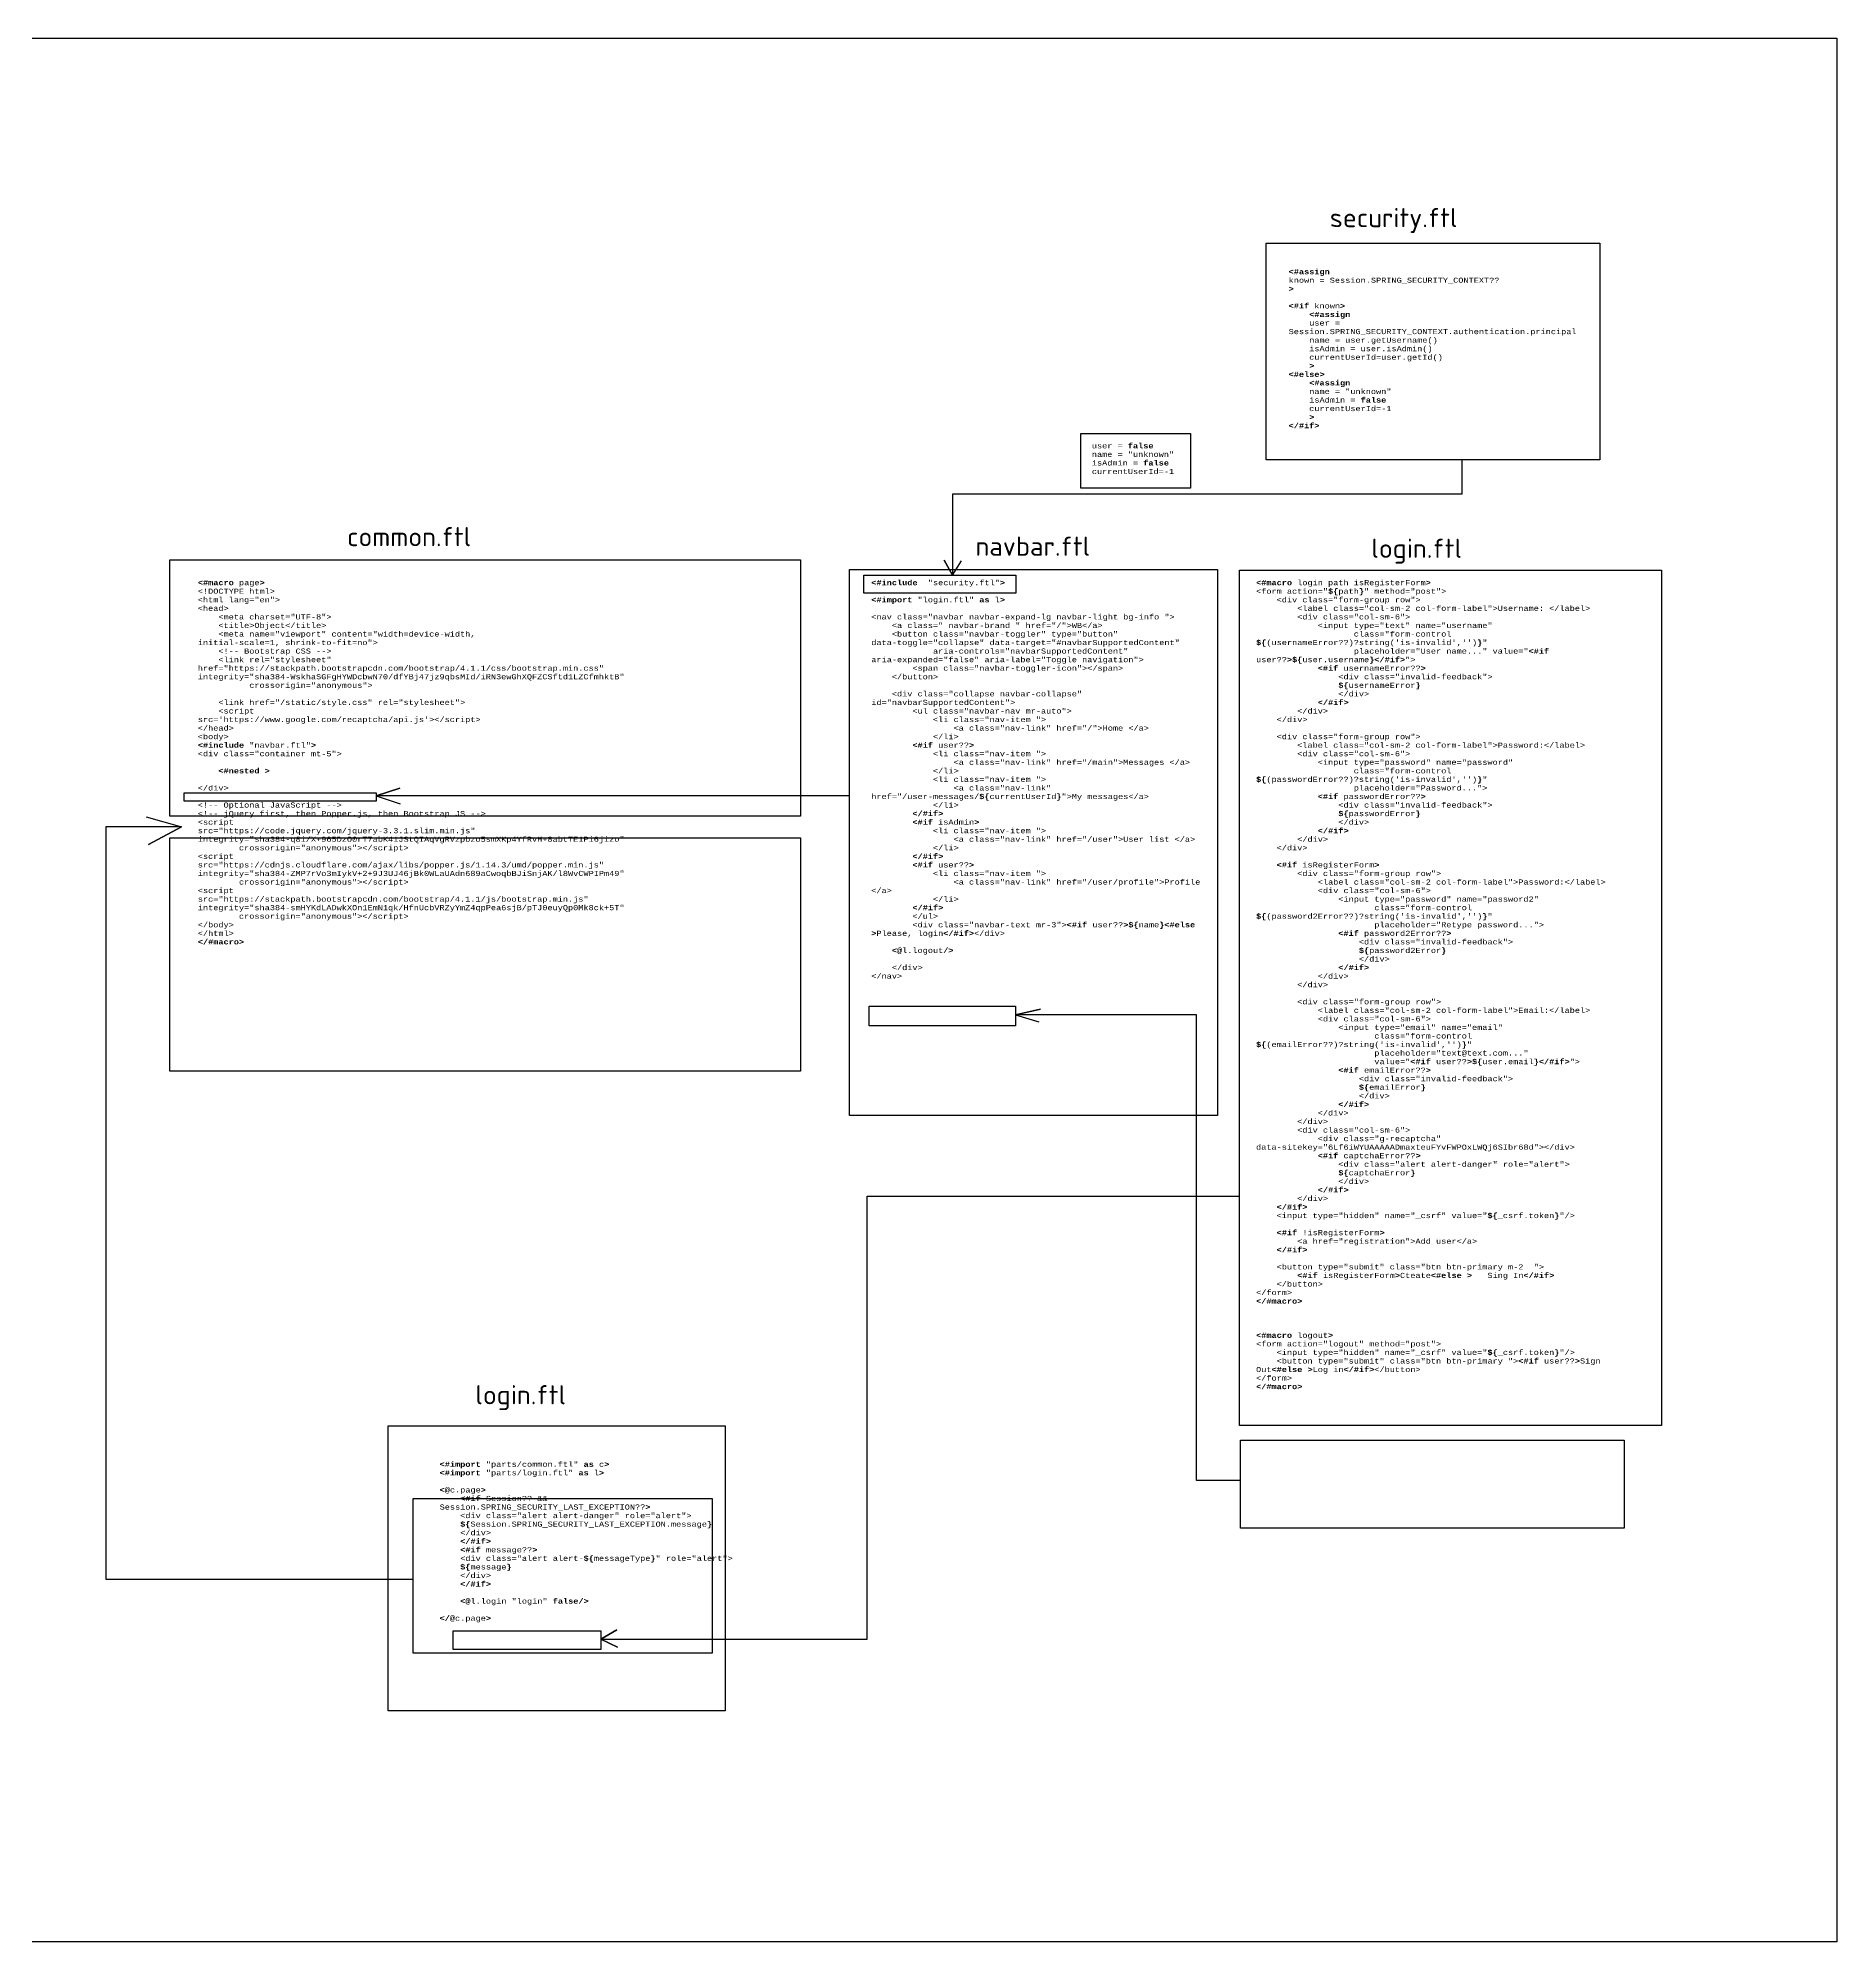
# Model space of a CAD drawing. Header units: millimetres. Extents: x 6037 to 7352, y 3252 to 4099.
# Drawn here: x 6695 to 7352, y 3252 to 3948 of the extents above; entities that cross this region are included whole.
import ezdxf

# ---------------------------------------------------------------- set-up
doc = ezdxf.new("R2010")
doc.units = ezdxf.units.MM
doc.styles.get("Standard").update_dxf_attribs({"font": 'arial.ttf'})

msp = doc.modelspace()

# ---------------------------------------------------------------- linework, layer by layer
at = {"color": 4, "lineweight": 30}
for points in [[(6664.21, 3948.23), (7352.03, 3948.23), (7352.03, 3252.44), (6664.21, 3252.44)], [(6822.53, 3441), (6945.71, 3441), (6945.71, 3336.88), (6822.53, 3336.88)]]:
    msp.add_lwpolyline(points, close=True, dxfattribs=at)
at = {"color": 2, "lineweight": 30}
for points in [[(7143.44, 3873.3), (7265.41, 3873.3), (7265.41, 3794.13), (7143.44, 3794.13)], [(7075.67, 3803.74), (7115.76, 3803.74), (7115.76, 3783.71), (7075.67, 3783.71)], [(6996.45, 3751.93), (7052, 3751.93), (7052, 3745.35), (6996.45, 3745.35)]]:
    msp.add_lwpolyline(points, close=True, dxfattribs=at)
msp.add_lwpolyline([(7214.96, 3794.13), (7214.96, 3781.6), (7028.79, 3781.6), (7028.79, 3751.93), (7025.78, 3757.47), (7028.79, 3751.93), (7032.12, 3757.21)], dxfattribs=at)
at = {"color": 3, "lineweight": 30}
for points in [[(6742.8, 3757.51), (6973.29, 3757.51), (6973.29, 3663.84), (6742.8, 3663.84)], [(6742.8, 3655.92), (6973.29, 3655.92), (6973.29, 3570.67), (6742.8, 3570.67)], [(6831.64, 3414.48), (6940.91, 3414.48), (6940.91, 3357.93), (6831.64, 3357.93)]]:
    msp.add_lwpolyline(points, close=True, dxfattribs=at)
at = {"color": 1, "lineweight": 30}
for points in [[(6991.2, 3753.99), (7125.66, 3753.99), (7125.66, 3554.53), (6991.2, 3554.53)], [(6747.98, 3672.44), (6818.21, 3672.44), (6818.21, 3669.29), (6747.98, 3669.29)]]:
    msp.add_lwpolyline(points, close=True, dxfattribs=at)
at = {"color": 6, "lineweight": 30}
for points in [[(7133.63, 3753.77), (7287.94, 3753.77), (7287.94, 3441.2), (7133.63, 3441.2)], [(6998.29, 3594.39), (7051.82, 3594.39), (7051.82, 3587.2), (6998.29, 3587.2)], [(7134, 3435.82), (7274.31, 3435.82), (7274.31, 3403.7), (7134, 3403.7)], [(6846.32, 3366.12), (6900.27, 3366.12), (6900.27, 3359.31), (6846.32, 3359.31)]]:
    msp.add_lwpolyline(points, close=True, dxfattribs=at)
at = {"color": 1, "lineweight": 30}
msp.add_lwpolyline([(6991.2, 3671.31), (6818.21, 3671.31), (6826.77, 3674.15), (6818.21, 3671.31), (6826.95, 3668.4)], dxfattribs=at)
at = {"color": 3, "lineweight": 30}
for points in [[(6734.07, 3663.62), (6747.05, 3660), (6734.94, 3653.48), (6747.05, 3660), (6719.34, 3660)], [(6719.34, 3660), (6719.34, 3384.96), (6831.64, 3384.96)]]:
    msp.add_lwpolyline(points, dxfattribs=at)
at = {"color": 6, "lineweight": 30}
for points in [[(7134, 3421.08), (7118.03, 3421.08), (7118.03, 3591.24), (7118.03, 3591.24), (7118.03, 3591.24), (7051.82, 3591.24), (7060.93, 3593.34), (7051.82, 3591.24), (7060.39, 3588.76)], [(6900.27, 3363.04), (6906.14, 3366.48), (6900.27, 3363.04), (6906.35, 3360.16), (6900.27, 3363.04), (6997.6, 3363.04), (6997.6, 3489.26), (6997.6, 3489.26), (6997.6, 3524.98), (7133.63, 3524.98)]]:
    msp.add_lwpolyline(points, dxfattribs=at)

# ---------------------------------------------------------------- texts
at = {"attachment_point": 1}
for s, width, insert, char_height in [('{\\fISOCPEUR|b0|i0|c0|p34;security.ftl}', 101.5882, (7166.68, 3886.11), 7), ('{\\fCourier New|b1|i0|c204|p49;\\H0.75x;\\C23;\\c3307724;<#assign^J\\fCourier New|b0|i0|c204|p49;\\C9;\\c13023145;known = Session.SPRING_SECURITY_CONTEXT\\C153;\\c12293992;??^J\\fCourier New|b1|i0|c204|p49;\\C23;\\c3307724;>^J^J<#if \\fCourier New|b0|i0|c204|p49;\\C9;\\c13023145;known\\fCourier New|b1|i0|c204|p49;\\C23;\\c3307724;>^J    <#assign^J    \\fCourier New|b0|i0|c204|p49;\\C9;\\c13023145;user = Session.SPRING_SECURITY_CONTEXT.authentication.principal^J    name = user.getUsername()^J    isAdmin = user.isAdmin()^J    currentUserId=user.getId()^J    \\fCourier New|b1|i0|c204|p49;\\C23;\\c3307724;>^J<#else>^J    <#assign^J    \\fCourier New|b0|i0|c204|p49;\\C9;\\c13023145;name = \\C75;\\c5867370;"unknown"^J    \\C9;\\c13023145;isAdmin = \\fCourier New|b1|i0|c204|p49;\\C23;\\c3307724;false^J    \\fCourier New|b0|i0|c204|p49;\\C9;\\c13023145;currentUserId=-\\C153;\\c12293992;1^J    \\fCourier New|b1|i0|c204|p49;\\C23;\\c3307724;>^J</#if>}', 101.5882, (7151.65, 3863.78), 2.5), ('{\\fCourier New|b1|i0|c204|p49;\\H0.75x;\\C23;\\c3307724;    \\fCourier New|b0|i0|c204|p49;\\C9;\\c13023145;user = \\fCourier New|b1|i0|c204|p49;\\C23;\\c3307724;false\\fCourier New|b0|i0|c0|p49;\\C9;\\c13023145;\\P\\fCourier New|b1|i0|c204|p49;\\C23;\\c3307724;    \\fCourier New|b0|i0|c204|p49;\\C9;\\c13023145;name = \\C75;\\c5867370;"unknown"^J    \\C9;\\c13023145;isAdmin = \\fCourier New|b1|i0|c204|p49;\\C23;\\c3307724;false^J    \\fCourier New|b0|i0|c204|p49;\\C9;\\c13023145;currentUserId=-\\C153;\\c12293992;1}', 48.321, (7072.21, 3800.15), 2.5), ('{\\fISOCPEUR|b0|i0|c0|p34;common.ftl}', 101.5882, (6807.54, 3769.52), 7), ('{\\fISOCPEUR|b0|i0|c0|p34;navbar.ftl}', 101.5882, (7037.19, 3766.03), 7), ('{\\fISOCPEUR|b0|i0|c0|p34;login.ftl}', 101.5882, (7181.88, 3765.26), 7), ('{\\fCourier New|b1|i0|c204|p49;\\H0.75x;\\C23;\\c3307724;<#include  \\fCourier New|b0|i0|c204|p49;\\C75;\\c5867370;"security.ftl"\\fCourier New|b1|i0|c204|p49;\\C23;\\c3307724;>\\fCourier New|b1|i0|c0|p49;\\P\\fCourier New|b1|i0|c204|p49;^J<#import \\fCourier New|b0|i0|c204|p49;\\C75;\\c5867370;"login.ftl" \\fCourier New|b1|i0|c204|p49;\\C23;\\c3307724;as \\fCourier New|b0|i0|c204|p49;\\C9;\\c13023145;l\\fCourier New|b1|i0|c204|p49;\\C23;\\c3307724;>^J^J\\fCourier New|b0|i0|c204|p49;\\C43;\\c6995944;<nav \\C9;\\c12237498;class=\\C73;\\c6406821;"navbar navbar-expand-lg navbar-light bg-info "\\C43;\\c6995944;>^J    <a \\C9;\\c12237498;class=\\C73;\\c6406821;" navbar-brand " \\C9;\\c12237498;href=\\C73;\\c6406821;"/"\\C43;\\c6995944;>\\C9;\\c13023145;WB\\C43;\\c6995944;</a>^J    <button \\C9;\\c12237498;class=\\C73;\\c6406821;"navbar-toggler" \\C9;\\c12237498;type=\\C73;\\c6406821;"button" \\C9;\\c12237498;data-toggle=\\C73;\\c6406821;"collapse" \\C9;\\c12237498;data-target=\\C73;\\c6406821;"#navbarSupportedContent"^J            \\C9;\\c12237498;aria-controls=\\C73;\\c6406821;"navbarSupportedContent" \\C9;\\c12237498;aria-expanded=\\C73;\\c6406821;"false" \\C9;\\c12237498;aria-label=\\C73;\\c6406821;"Toggle navigation"\\C43;\\c6995944;>^J        <span \\C9;\\c12237498;class=\\C73;\\c6406821;"navbar-toggler-icon"\\C43;\\c6995944;></span>^J    </button>^J^J    <div \\C9;\\c12237498;class=\\C73;\\c6406821;"collapse navbar-collapse" \\C9;\\c12237498;id=\\C73;\\c6406821;"navbarSupportedContent"\\C43;\\c6995944;>^J        <ul \\C9;\\c12237498;class=\\C73;\\c6406821;"navbar-nav mr-auto"\\C43;\\c6995944;>^J            <li \\C9;\\c12237498;class=\\C73;\\c6406821;"nav-item "\\C43;\\c6995944;>^J                <a \\C9;\\c12237498;class=\\C73;\\c6406821;"nav-link" \\C9;\\c12237498;href=\\C73;\\c6406821;"/"\\C43;\\c6995944;>\\C9;\\c13023145;Home \\C43;\\c6995944;</a>^J            </li>^J        \\fCourier New|b1|i0|c204|p49;\\C23;\\c3307724;<#if \\fCourier New|b0|i0|c204|p49;\\C9;\\c13023145;user\\C153;\\c12293992;??\\fCourier New|b1|i0|c204|p49;\\C23;\\c3307724;>^J            \\fCourier New|b0|i0|c204|p49;\\C43;\\c6995944;<li \\C9;\\c12237498;class=\\C73;\\c6406821;"nav-item "\\C43;\\c6995944;>^J                <a \\C9;\\c12237498;class=\\C73;\\c6406821;"nav-link" \\C9;\\c12237498;href=\\C73;\\c6406821;"/main"\\C43;\\c6995944;>\\C9;\\c13023145;Messages \\C43;\\c6995944;</a>^J            </li>^J            <li \\C9;\\c12237498;class=\\C73;\\c6406821;"nav-item "\\C43;\\c6995944;>^J                <a \\C9;\\c12237498;class=\\C73;\\c6406821;"nav-link" \\C9;\\c12237498;href=\\C73;\\c6406821;"/user-messages/\\fCourier New|b1|i0|c204|p49;\\C23;\\c3307724;$\\{\\fCourier New|b0|i0|c204|p49;\\C9;\\c13023145;currentUserId\\fCourier New|b1|i0|c204|p49;\\C23;\\c3307724;\\}\\fCourier New|b0|i0|c204|p49;\\C73;\\c6406821;"\\C43;\\c6995944;>\\C9;\\c13023145;My messages\\C43;\\c6995944;</a>^J            </li>^J        \\fCourier New|b1|i0|c204|p49;\\C23;\\c3307724;</#if>^J        <#if \\fCourier New|b0|i0|c204|p49;\\C9;\\c13023145;isAdmin\\fCourier New|b1|i0|c204|p49;\\C23;\\c3307724;>^J            \\fCourier New|b0|i0|c204|p49;\\C43;\\c6995944;<li \\C9;\\c12237498;class=\\C73;\\c6406821;"nav-item "\\C43;\\c6995944;>^J                <a \\C9;\\c12237498;class=\\C73;\\c6406821;"nav-link" \\C9;\\c12237498;href=\\C73;\\c6406821;"/user"\\C43;\\c6995944;>\\C9;\\c13023145;User list \\C43;\\c6995944;</a>^J            </li>^J        \\fCourier New|b1|i0|c204|p49;\\C23;\\c3307724;</#if>^J        <#if \\fCourier New|b0|i0|c204|p49;\\C9;\\c13023145;user\\C153;\\c12293992;??\\fCourier New|b1|i0|c204|p49;\\C23;\\c3307724;>^J            \\fCourier New|b0|i0|c204|p49;\\C43;\\c6995944;<li \\C9;\\c12237498;class=\\C73;\\c6406821;"nav-item "\\C43;\\c6995944;>^J                <a \\C9;\\c12237498;class=\\C73;\\c6406821;"nav-link" \\C9;\\c12237498;href=\\C73;\\c6406821;"/user/profile"\\C43;\\c6995944;>\\C9;\\c13023145;Profile \\C43;\\c6995944;</a>^J            </li>^J        \\fCourier New|b1|i0|c204|p49;\\C23;\\c3307724;</#if>^J        \\fCourier New|b0|i0|c204|p49;\\C43;\\c6995944;</ul>^J        <div \\C9;\\c12237498;class=\\C73;\\c6406821;"navbar-text mr-3"\\C43;\\c6995944;>\\fCourier New|b1|i0|c204|p49;\\C23;\\c3307724;<#if \\fCourier New|b0|i0|c204|p49;\\C9;\\c13023145;user\\C153;\\c12293992;??\\fCourier New|b1|i0|c204|p49;\\C23;\\c3307724;>$\\{\\fCourier New|b0|i0|c204|p49;\\C9;\\c13023145;name\\fCourier New|b1|i0|c204|p49;\\C23;\\c3307724;\\}<#else >\\fCourier New|b0|i0|c204|p49;\\C9;\\c13023145;Please, login\\fCourier New|b1|i0|c204|p49;\\C23;\\c3307724;</#if>\\fCourier New|b0|i0|c204|p49;\\C43;\\c6995944;</div>\\fCourier New|b0|i0|c0|p49;\\P\\fCourier New|b0|i0|c204|p49;^J    \\fCourier New|b1|i0|c204|p49;\\C23;\\c3307724;<@\\fCourier New|b0|i0|c204|p49;\\C9;\\c13023145;l.logout\\fCourier New|b1|i0|c204|p49;\\C23;\\c3307724;/>\\fCourier New|b1|i0|c0|p49;\\P\\fCourier New|b1|i0|c204|p49;^J    \\fCourier New|b0|i0|c204|p49;\\C43;\\c6995944;</div>^J</nav>}', 121.8235, (6999.12, 3750.14), 2.5), ('{\\fCourier New|b1|i0|c204|p49;\\H0.75x;\\C23;\\c3307724;<#macro \\fCourier New|b0|i0|c204|p49;\\C9;\\c13023145;login path isRegisterForm\\fCourier New|b1|i0|c204|p49;\\C23;\\c3307724;>^J\\fCourier New|b0|i0|c204|p49;\\C43;\\c6995944;<form \\C9;\\c12237498;action=\\C73;\\c6406821;"\\fCourier New|b1|i0|c204|p49;\\C23;\\c3307724;$\\{\\fCourier New|b0|i0|c204|p49;\\C9;\\c13023145;path\\fCourier New|b1|i0|c204|p49;\\C23;\\c3307724;\\}\\fCourier New|b0|i0|c204|p49;\\C73;\\c6406821;" \\C9;\\c12237498;method=\\C73;\\c6406821;"post"\\C43;\\c6995944;>^J    <div \\C9;\\c12237498;class=\\C73;\\c6406821;"form-group row"\\C43;\\c6995944;>^J        <label \\C9;\\c12237498;class=\\C73;\\c6406821;"col-sm-2 col-form-label"\\C43;\\c6995944;>\\C9;\\c13023145;Username: \\C43;\\c6995944;</label>^J        <div \\C9;\\c12237498;class=\\C73;\\c6406821;"col-sm-6"\\C43;\\c6995944;>^J            <input \\C9;\\c12237498;type=\\C73;\\c6406821;"text" \\C9;\\c12237498;name=\\C73;\\c6406821;"username"^J                   \\C9;\\c12237498;class=\\C73;\\c6406821;"form-control \\fCourier New|b1|i0|c204|p49;\\C23;\\c3307724;$\\{\\fCourier New|b0|i0|c204|p49;\\C9;\\c13023145;(usernameError\\C153;\\c12293992;??\\C9;\\c13023145;)\\C153;\\c12293992;?\\C9;\\c13023145;string(\\C75;\\c5867370;\'is-invalid\'\\C23;\\c3307724;,\\C75;\\c5867370;\'\'\\C9;\\c13023145;)\\fCourier New|b1|i0|c204|p49;\\C23;\\c3307724;\\}\\fCourier New|b0|i0|c204|p49;\\C73;\\c6406821;"^J                   \\C9;\\c12237498;placeholder=\\C73;\\c6406821;"User name..." \\C9;\\c12237498;value=\\C73;\\c6406821;"\\fCourier New|b1|i0|c204|p49;\\C23;\\c3307724;<#if \\fCourier New|b0|i0|c204|p49;\\C9;\\c13023145;user\\C153;\\c12293992;??\\fCourier New|b1|i0|c204|p49;\\C23;\\c3307724;>$\\{\\fCourier New|b0|i0|c204|p49;\\C9;\\c13023145;user.username\\fCourier New|b1|i0|c204|p49;\\C23;\\c3307724;\\}</#if>\\fCourier New|b0|i0|c204|p49;\\C73;\\c6406821;"\\C43;\\c6995944;>^J            \\fCourier New|b1|i0|c204|p49;\\C23;\\c3307724;<#if \\fCourier New|b0|i0|c204|p49;\\C9;\\c13023145;usernameError\\C153;\\c12293992;??\\fCourier New|b1|i0|c204|p49;\\C23;\\c3307724;>^J                \\fCourier New|b0|i0|c204|p49;\\C43;\\c6995944;<div \\C9;\\c12237498;class=\\C73;\\c6406821;"invalid-feedback"\\C43;\\c6995944;>^J                \\fCourier New|b1|i0|c204|p49;\\C23;\\c3307724;$\\{\\fCourier New|b0|i0|c204|p49;\\C9;\\c13023145;usernameError\\fCourier New|b1|i0|c204|p49;\\C23;\\c3307724;\\}^J                \\fCourier New|b0|i0|c204|p49;\\C43;\\c6995944;</div>^J            \\fCourier New|b1|i0|c204|p49;\\C23;\\c3307724;</#if>^J        \\fCourier New|b0|i0|c204|p49;\\C43;\\c6995944;</div>^J    </div>^J^J    <div \\C9;\\c12237498;class=\\C73;\\c6406821;"form-group row"\\C43;\\c6995944;>^J        <label \\C9;\\c12237498;class=\\C73;\\c6406821;"col-sm-2 col-form-label"\\C43;\\c6995944;>\\C9;\\c13023145;Password:\\C43;\\c6995944;</label>^J        <div \\C9;\\c12237498;class=\\C73;\\c6406821;"col-sm-6"\\C43;\\c6995944;>^J            <input \\C9;\\c12237498;type=\\C73;\\c6406821;"password" \\C9;\\c12237498;name=\\C73;\\c6406821;"password"^J                   \\C9;\\c12237498;class=\\C73;\\c6406821;"form-control \\fCourier New|b1|i0|c204|p49;\\C23;\\c3307724;$\\{\\fCourier New|b0|i0|c204|p49;\\C9;\\c13023145;(passwordError\\C153;\\c12293992;??\\C9;\\c13023145;)\\C153;\\c12293992;?\\C9;\\c13023145;string(\\C75;\\c5867370;\'is-invalid\'\\C23;\\c3307724;,\\C75;\\c5867370;\'\'\\C9;\\c13023145;)\\fCourier New|b1|i0|c204|p49;\\C23;\\c3307724;\\}\\fCourier New|b0|i0|c204|p49;\\C73;\\c6406821;"^J                   \\C9;\\c12237498;placeholder=\\C73;\\c6406821;"Password..."\\C43;\\c6995944;>^J            \\fCourier New|b1|i0|c204|p49;\\C23;\\c3307724;<#if \\fCourier New|b0|i0|c204|p49;\\C9;\\c13023145;passwordError\\C153;\\c12293992;??\\fCourier New|b1|i0|c204|p49;\\C23;\\c3307724;>^J                \\fCourier New|b0|i0|c204|p49;\\C43;\\c6995944;<div \\C9;\\c12237498;class=\\C73;\\c6406821;"invalid-feedback"\\C43;\\c6995944;>^J                \\fCourier New|b1|i0|c204|p49;\\C23;\\c3307724;$\\{\\fCourier New|b0|i0|c204|p49;\\C9;\\c13023145;passwordError\\fCourier New|b1|i0|c204|p49;\\C23;\\c3307724;\\}^J                \\fCourier New|b0|i0|c204|p49;\\C43;\\c6995944;</div>^J            \\fCourier New|b1|i0|c204|p49;\\C23;\\c3307724;</#if>^J        \\fCourier New|b0|i0|c204|p49;\\C43;\\c6995944;</div>^J    </div>^J^J    \\fCourier New|b1|i0|c204|p49;\\C23;\\c3307724;<#if \\fCourier New|b0|i0|c204|p49;\\C9;\\c13023145;isRegisterForm\\fCourier New|b1|i0|c204|p49;\\C23;\\c3307724;>^J        \\fCourier New|b0|i0|c204|p49;\\C43;\\c6995944;<div \\C9;\\c12237498;class=\\C73;\\c6406821;"form-group row"\\C43;\\c6995944;>^J            <label \\C9;\\c12237498;class=\\C73;\\c6406821;"col-sm-2 col-form-label"\\C43;\\c6995944;>\\C9;\\c13023145;Password:\\C43;\\c6995944;</label>^J            <div \\C9;\\c12237498;class=\\C73;\\c6406821;"col-sm-6"\\C43;\\c6995944;>^J                <input \\C9;\\c12237498;type=\\C73;\\c6406821;"password" \\C9;\\c12237498;name=\\C73;\\c6406821;"password2"^J                       \\C9;\\c12237498;class=\\C73;\\c6406821;"form-control \\fCourier New|b1|i0|c204|p49;\\C23;\\c3307724;$\\{\\fCourier New|b0|i0|c204|p49;\\C9;\\c13023145;(password2Error\\C153;\\c12293992;??\\C9;\\c13023145;)\\C153;\\c12293992;?\\C9;\\c13023145;string(\\C75;\\c5867370;\'is-invalid\'\\C23;\\c3307724;,\\C75;\\c5867370;\'\'\\C9;\\c13023145;)\\fCourier New|b1|i0|c204|p49;\\C23;\\c3307724;\\}\\fCourier New|b0|i0|c204|p49;\\C73;\\c6406821;"^J                       \\C9;\\c12237498;placeholder=\\C73;\\c6406821;"Retype password..."\\C43;\\c6995944;>^J                \\fCourier New|b1|i0|c204|p49;\\C23;\\c3307724;<#if \\fCourier New|b0|i0|c204|p49;\\C9;\\c13023145;password2Error\\C153;\\c12293992;??\\fCourier New|b1|i0|c204|p49;\\C23;\\c3307724;>^J                    \\fCourier New|b0|i0|c204|p49;\\C43;\\c6995944;<div \\C9;\\c12237498;class=\\C73;\\c6406821;"invalid-feedback"\\C43;\\c6995944;>^J                    \\fCourier New|b1|i0|c204|p49;\\C23;\\c3307724;$\\{\\fCourier New|b0|i0|c204|p49;\\C9;\\c13023145;password2Error\\fCourier New|b1|i0|c204|p49;\\C23;\\c3307724;\\}^J                    \\fCourier New|b0|i0|c204|p49;\\C43;\\c6995944;</div>^J                \\fCourier New|b1|i0|c204|p49;\\C23;\\c3307724;</#if>^J            \\fCourier New|b0|i0|c204|p49;\\C43;\\c6995944;</div>^J        </div>^J^J        <div \\C9;\\c12237498;class=\\C73;\\c6406821;"form-group row"\\C43;\\c6995944;>^J            <label \\C9;\\c12237498;class=\\C73;\\c6406821;"col-sm-2 col-form-label"\\C43;\\c6995944;>\\C9;\\c13023145;Email:\\C43;\\c6995944;</label>^J            <div \\C9;\\c12237498;class=\\C73;\\c6406821;"col-sm-6"\\C43;\\c6995944;>^J                <input \\C9;\\c12237498;type=\\C73;\\c6406821;"email" \\C9;\\c12237498;name=\\C73;\\c6406821;"email"^J                       \\C9;\\c12237498;class=\\C73;\\c6406821;"form-control \\fCourier New|b1|i0|c204|p49;\\C23;\\c3307724;$\\{\\fCourier New|b0|i0|c204|p49;\\C9;\\c13023145;(emailError\\C153;\\c12293992;??\\C9;\\c13023145;)\\C153;\\c12293992;?\\C9;\\c13023145;string(\\C75;\\c5867370;\'is-invalid\'\\C23;\\c3307724;,\\C75;\\c5867370;\'\'\\C9;\\c13023145;)\\fCourier New|b1|i0|c204|p49;\\C23;\\c3307724;\\}\\fCourier New|b0|i0|c204|p49;\\C73;\\c6406821;"^J                       \\C9;\\c12237498;placeholder=\\C73;\\c6406821;"text@text.com..."^J                       \\C9;\\c12237498;value=\\C73;\\c6406821;"\\fCourier New|b1|i0|c204|p49;\\C23;\\c3307724;<#if \\fCourier New|b0|i0|c204|p49;\\C9;\\c13023145;user\\C153;\\c12293992;??\\fCourier New|b1|i0|c204|p49;\\C23;\\c3307724;>$\\{\\fCourier New|b0|i0|c204|p49;\\C9;\\c13023145;user.email\\fCourier New|b1|i0|c204|p49;\\C23;\\c3307724;\\}</#if>\\fCourier New|b0|i0|c204|p49;\\C73;\\c6406821;"\\C43;\\c6995944;>^J                \\fCourier New|b1|i0|c204|p49;\\C23;\\c3307724;<#if \\fCourier New|b0|i0|c204|p49;\\C9;\\c13023145;emailError\\C153;\\c12293992;??\\fCourier New|b1|i0|c204|p49;\\C23;\\c3307724;>^J                    \\fCourier New|b0|i0|c204|p49;\\C43;\\c6995944;<div \\C9;\\c12237498;class=\\C73;\\c6406821;"invalid-feedback"\\C43;\\c6995944;>^J                    \\fCourier New|b1|i0|c204|p49;\\C23;\\c3307724;$\\{\\fCourier New|b0|i0|c204|p49;\\C9;\\c13023145;emailError\\fCourier New|b1|i0|c204|p49;\\C23;\\c3307724;\\}^J                    \\fCourier New|b0|i0|c204|p49;\\C43;\\c6995944;</div>^J                \\fCourier New|b1|i0|c204|p49;\\C23;\\c3307724;</#if>^J            \\fCourier New|b0|i0|c204|p49;\\C43;\\c6995944;</div>^J        </div>^J        <div \\C9;\\c12237498;class=\\C73;\\c6406821;"col-sm-6"\\C43;\\c6995944;>^J            <div \\C9;\\c12237498;class=\\C73;\\c6406821;"g-recaptcha" \\C9;\\c12237498;data-sitekey=\\C73;\\c6406821;"6Lf6iWYUAAAAADmaxteuFYvFWPOxLWQj6SIbr68d"\\C43;\\c6995944;></div>^J            \\fCourier New|b1|i0|c204|p49;\\C23;\\c3307724;<#if \\fCourier New|b0|i0|c204|p49;\\C9;\\c13023145;captchaError\\C153;\\c12293992;??\\fCourier New|b1|i0|c204|p49;\\C23;\\c3307724;>^J                \\fCourier New|b0|i0|c204|p49;\\C43;\\c6995944;<div \\C9;\\c12237498;class=\\C73;\\c6406821;"alert alert-danger" \\C9;\\c12237498;role=\\C73;\\c6406821;"alert"\\C43;\\c6995944;>^J                \\fCourier New|b1|i0|c204|p49;\\C23;\\c3307724;$\\{\\fCourier New|b0|i0|c204|p49;\\C9;\\c13023145;captchaError\\fCourier New|b1|i0|c204|p49;\\C23;\\c3307724;\\}^J                \\fCourier New|b0|i0|c204|p49;\\C43;\\c6995944;</div>^J            \\fCourier New|b1|i0|c204|p49;\\C23;\\c3307724;</#if>^J        \\fCourier New|b0|i0|c204|p49;\\C43;\\c6995944;</div>^J    \\fCourier New|b1|i0|c204|p49;\\C23;\\c3307724;</#if>^J    \\fCourier New|b0|i0|c204|p49;\\C43;\\c6995944;<input \\C9;\\c12237498;type=\\C73;\\c6406821;"hidden" \\C9;\\c12237498;name=\\C73;\\c6406821;"_csrf" \\C9;\\c12237498;value=\\C73;\\c6406821;"\\fCourier New|b1|i0|c204|p49;\\C23;\\c3307724;$\\{\\fCourier New|b0|i0|c204|p49;\\C9;\\c13023145;_csrf.token\\fCourier New|b1|i0|c204|p49;\\C23;\\c3307724;\\}\\fCourier New|b0|i0|c204|p49;\\C73;\\c6406821;"\\C43;\\c6995944;/>^J^J    \\fCourier New|b1|i0|c204|p49;\\C23;\\c3307724;<#if \\fCourier New|b0|i0|c204|p49;\\C153;\\c12293992;!\\C9;\\c13023145;isRegisterForm\\fCourier New|b1|i0|c204|p49;\\C23;\\c3307724;>^J        \\fCourier New|b0|i0|c204|p49;\\C43;\\c6995944;<a \\C9;\\c12237498;href=\\C73;\\c6406821;"registration"\\C43;\\c6995944;>\\C9;\\c13023145;Add user\\C43;\\c6995944;</a>^J    \\fCourier New|b1|i0|c204|p49;\\C23;\\c3307724;</#if>^J^J    \\fCourier New|b0|i0|c204|p49;\\C43;\\c6995944;<button \\C9;\\c12237498;type=\\C73;\\c6406821;"submit" \\C9;\\c12237498;class=\\C73;\\c6406821;"btn btn-primary m-2  "\\C43;\\c6995944;>^J        \\fCourier New|b1|i0|c204|p49;\\C23;\\c3307724;<#if \\fCourier New|b0|i0|c204|p49;\\C9;\\c13023145;isRegisterForm\\fCourier New|b1|i0|c204|p49;\\C23;\\c3307724;>\\fCourier New|b0|i0|c204|p49;\\C9;\\c13023145;Cteate\\fCourier New|b1|i0|c204|p49;\\C23;\\c3307724;<#else >   \\fCourier New|b0|i0|c204|p49;\\C9;\\c13023145;Sing In\\fCourier New|b1|i0|c204|p49;\\C23;\\c3307724;</#if>^J    \\fCourier New|b0|i0|c204|p49;\\C43;\\c6995944;</button>^J</form>^J\\fCourier New|b1|i0|c204|p49;\\C23;\\c3307724;</#macro>\\fCourier New|b1|i0|c0|p49;\\P\\P\\fCourier New|b1|i0|c204|p49;^J^J<#macro \\fCourier New|b0|i0|c204|p49;\\C9;\\c13023145;logout\\fCourier New|b1|i0|c204|p49;\\C23;\\c3307724;>^J\\fCourier New|b0|i0|c204|p49;\\C43;\\c6995944;<form \\C9;\\c12237498;action=\\C73;\\c6406821;"logout" \\C9;\\c12237498;method=\\C73;\\c6406821;"post"\\C43;\\c6995944;>^J    <input \\C9;\\c12237498;type=\\C73;\\c6406821;"hidden" \\C9;\\c12237498;name=\\C73;\\c6406821;"_csrf" \\C9;\\c12237498;value=\\C73;\\c6406821;"\\fCourier New|b1|i0|c204|p49;\\C23;\\c3307724;$\\{\\fCourier New|b0|i0|c204|p49;\\C9;\\c13023145;_csrf.token\\fCourier New|b1|i0|c204|p49;\\C23;\\c3307724;\\}\\fCourier New|b0|i0|c204|p49;\\C73;\\c6406821;"\\C43;\\c6995944;/>^J    <button \\C9;\\c12237498;type=\\C73;\\c6406821;"submit" \\C9;\\c12237498;class=\\C73;\\c6406821;"btn btn-primary "\\C43;\\c6995944;>\\fCourier New|b1|i0|c204|p49;\\C23;\\c3307724;<#if \\fCourier New|b0|i0|c204|p49;\\C9;\\c13023145;user\\C153;\\c12293992;??\\fCourier New|b1|i0|c204|p49;\\C23;\\c3307724;>\\fCourier New|b0|i0|c204|p49;\\C9;\\c13023145;Sign Out\\fCourier New|b1|i0|c204|p49;\\C23;\\c3307724;<#else >\\fCourier New|b0|i0|c204|p49;\\C9;\\c13023145;Log in\\fCourier New|b1|i0|c204|p49;\\C23;\\c3307724;</#if>\\fCourier New|b0|i0|c204|p49;\\C43;\\c6995944;</button>^J</form>^J\\fCourier New|b1|i0|c204|p49;\\C23;\\c3307724;</#macro>}', 135.455, (7139.75, 3750.14), 2.5), ('{\\fCourier New|b1|i0|c204|p49;\\H0.75x;\\C23;\\c3307724;<#macro \\fCourier New|b0|i0|c204|p49;\\C9;\\c13023145;page\\fCourier New|b1|i0|c204|p49;\\C23;\\c3307724;>^J\\fCourier New|b0|i0|c204|p49;\\C43;\\c6995944;<!DOCTYPE \\C9;\\c12237498;html\\C43;\\c6995944;>^J<html \\C9;\\c12237498;lang=\\C73;\\c6406821;"en"\\C43;\\c6995944;>^J<head>^J    <meta \\C9;\\c12237498;charset=\\C73;\\c6406821;"UTF-8"\\C43;\\c6995944;>^J    <title>\\C9;\\c13023145;Object\\C43;\\c6995944;</title>^J    <meta \\C9;\\c12237498;name=\\C73;\\c6406821;"viewport" \\C9;\\c12237498;content=\\C73;\\c6406821;"width=device-width, initial-scale=1, shrink-to-fit=no"\\C43;\\c6995944;>^J    \\C8;<!-- Bootstrap CSS -->^J    \\C43;\\c6995944;<link \\C9;\\c12237498;rel=\\C73;\\c6406821;"stylesheet" \\C9;\\c12237498;href=\\C73;\\c6406821;"https://stackpath.bootstrapcdn.com/bootstrap/4.1.1/css/bootstrap.min.css"^J          \\C9;\\c12237498;integrity=\\C73;\\c6406821;"sha384-WskhaSGFgHYWDcbwN70/dfYBj47jz9qbsMId/iRN3ewGhXQFZCSftd1LZCfmhktB"^J          \\C9;\\c12237498;crossorigin=\\C73;\\c6406821;"anonymous"\\C43;\\c6995944;>^J^J    <link \\C9;\\c12237498;href=\\C73;\\c6406821;"/static/style.css" \\C9;\\c12237498;rel=\\C73;\\c6406821;"stylesheet"\\C43;\\c6995944;>^J    <script \\C9;\\c12237498;src=\\C73;\\c6406821;\'https://www.google.com/recaptcha/api.js\'\\C43;\\c6995944;></script>^J</head>^J<body>^J\\fCourier New|b1|i0|c204|p49;\\C23;\\c3307724;<#include \\fCourier New|b0|i0|c204|p49;\\C75;\\c5867370;"navbar.ftl"\\fCourier New|b1|i0|c204|p49;\\C23;\\c3307724;>^J\\fCourier New|b0|i0|c204|p49;\\C43;\\c6995944;<div \\C9;\\c12237498;class=\\C73;\\c6406821;"container mt-5"\\C43;\\c6995944;>\\fCourier New|b0|i0|c0|p49;\\P\\fCourier New|b0|i0|c204|p49;^J    \\fCourier New|b1|i0|c204|p49;\\C23;\\c3307724;<#nested >\\fCourier New|b1|i0|c0|p49;\\P\\fCourier New|b1|i0|c204|p49;^J\\fCourier New|b0|i0|c204|p49;\\C43;\\c6995944;</div>^J^J\\C8;<!-- Optional JavaScript -->^J<!-- jQuery first, then Popper.js, then Bootstrap JS -->^J\\C43;\\c6995944;<script \\C9;\\c12237498;src=\\C73;\\c6406821;"https://code.jquery.com/jquery-3.3.1.slim.min.js"^J        \\C9;\\c12237498;integrity=\\C73;\\c6406821;"sha384-q8i/X+965DzO0rT7abK41JStQIAqVgRVzpbzo5smXKp4YfRvH+8abtTE1Pi6jizo"^J        \\C9;\\c12237498;crossorigin=\\C73;\\c6406821;"anonymous"\\C43;\\c6995944;></script>^J<script \\C9;\\c12237498;src=\\C73;\\c6406821;"https://cdnjs.cloudflare.com/ajax/libs/popper.js/1.14.3/umd/popper.min.js"^J        \\C9;\\c12237498;integrity=\\C73;\\c6406821;"sha384-ZMP7rVo3mIykV+2+9J3UJ46jBk0WLaUAdn689aCwoqbBJiSnjAK/l8WvCWPIPm49"^J        \\C9;\\c12237498;crossorigin=\\C73;\\c6406821;"anonymous"\\C43;\\c6995944;></script>^J<script \\C9;\\c12237498;src=\\C73;\\c6406821;"https://stackpath.bootstrapcdn.com/bootstrap/4.1.1/js/bootstrap.min.js"^J        \\C9;\\c12237498;integrity=\\C73;\\c6406821;"sha384-smHYKdLADwkXOn1EmN1qk/HfnUcbVRZyYmZ4qpPea6sjB/pTJ0euyQp0Mk8ck+5T"^J        \\C9;\\c12237498;crossorigin=\\C73;\\c6406821;"anonymous"\\C43;\\c6995944;></script>^J</body>^J</html>^J\\fCourier New|b1|i0|c204|p49;\\C23;\\c3307724;</#macro>}', 101.5882, (6752.99, 3750.14), 2.5), ('{\\fISOCPEUR|b0|i0|c0|p34;login.ftl}', 101.5882, (6854.42, 3455.92), 7), ('{\\fCourier New|b1|i0|c204|p49;\\H0.75x;\\C23;\\c3307724;<#import \\fCourier New|b0|i0|c204|p49;\\C75;\\c5867370;"parts/common.ftl" \\fCourier New|b1|i0|c204|p49;\\C23;\\c3307724;as \\fCourier New|b0|i0|c204|p49;\\C9;\\c13023145;c\\fCourier New|b1|i0|c204|p49;\\C23;\\c3307724;>^J<#import \\fCourier New|b0|i0|c204|p49;\\C75;\\c5867370;"parts/login.ftl" \\fCourier New|b1|i0|c204|p49;\\C23;\\c3307724;as \\fCourier New|b0|i0|c204|p49;\\C9;\\c13023145;l\\fCourier New|b1|i0|c204|p49;\\C23;\\c3307724;>^J^J<@\\fCourier New|b0|i0|c204|p49;\\C9;\\c13023145;c.page\\fCourier New|b1|i0|c204|p49;\\C23;\\c3307724;>^J    <#if \\fCourier New|b0|i0|c204|p49;\\C9;\\c13023145;Session\\C153;\\c12293992;?? \\C9;\\c13023145;&& Session.SPRING_SECURITY_LAST_EXCEPTION\\C153;\\c12293992;??\\fCourier New|b1|i0|c204|p49;\\C23;\\c3307724;>^J    \\fCourier New|b0|i0|c204|p49;\\C43;\\c6995944;<div \\C9;\\c12237498;class=\\C73;\\c6406821;"alert alert-danger" \\C9;\\c12237498;role=\\C73;\\c6406821;"alert"\\C43;\\c6995944;>^J    \\fCourier New|b1|i0|c204|p49;\\C23;\\c3307724;$\\{\\fCourier New|b0|i0|c204|p49;\\C9;\\c13023145;Session.SPRING_SECURITY_LAST_EXCEPTION.message\\fCourier New|b1|i0|c204|p49;\\C23;\\c3307724;\\}^J    \\fCourier New|b0|i0|c204|p49;\\C43;\\c6995944;</div>^J    \\fCourier New|b1|i0|c204|p49;\\C23;\\c3307724;</#if>^J    <#if \\fCourier New|b0|i0|c204|p49;\\C9;\\c13023145;message\\C153;\\c12293992;??\\fCourier New|b1|i0|c204|p49;\\C23;\\c3307724;>^J    \\fCourier New|b0|i0|c204|p49;\\C43;\\c6995944;<div \\C9;\\c12237498;class=\\C73;\\c6406821;"alert alert-\\fCourier New|b1|i0|c204|p49;\\C23;\\c3307724;$\\{\\fCourier New|b0|i0|c204|p49;\\C9;\\c13023145;messageType\\fCourier New|b1|i0|c204|p49;\\C23;\\c3307724;\\}\\fCourier New|b0|i0|c204|p49;\\C73;\\c6406821;" \\C9;\\c12237498;role=\\C73;\\c6406821;"alert"\\C43;\\c6995944;>^J    \\fCourier New|b1|i0|c204|p49;\\C23;\\c3307724;$\\{\\fCourier New|b0|i0|c204|p49;\\C9;\\c13023145;message\\fCourier New|b1|i0|c204|p49;\\C23;\\c3307724;\\}^J    \\fCourier New|b0|i0|c204|p49;\\C43;\\c6995944;</div>^J    \\fCourier New|b1|i0|c204|p49;\\C23;\\c3307724;</#if>^J^J    <@\\fCourier New|b0|i0|c204|p49;\\C9;\\c13023145;l.login \\C75;\\c5867370;"login" \\fCourier New|b1|i0|c204|p49;\\C23;\\c3307724;false/>^J^J</@\\fCourier New|b0|i0|c204|p49;\\C9;\\c13023145;c.page\\fCourier New|b1|i0|c204|p49;\\C23;\\c3307724;>}', 101.5882, (6841.36, 3427.95), 2.5)]:
    msp.add_mtext_dynamic_manual_height_columns(s, width=width, gutter_width=12.5, heights=[0], dxfattribs=dict(at, insert=insert, char_height=char_height))

doc.saveas('drawing.dxf')
